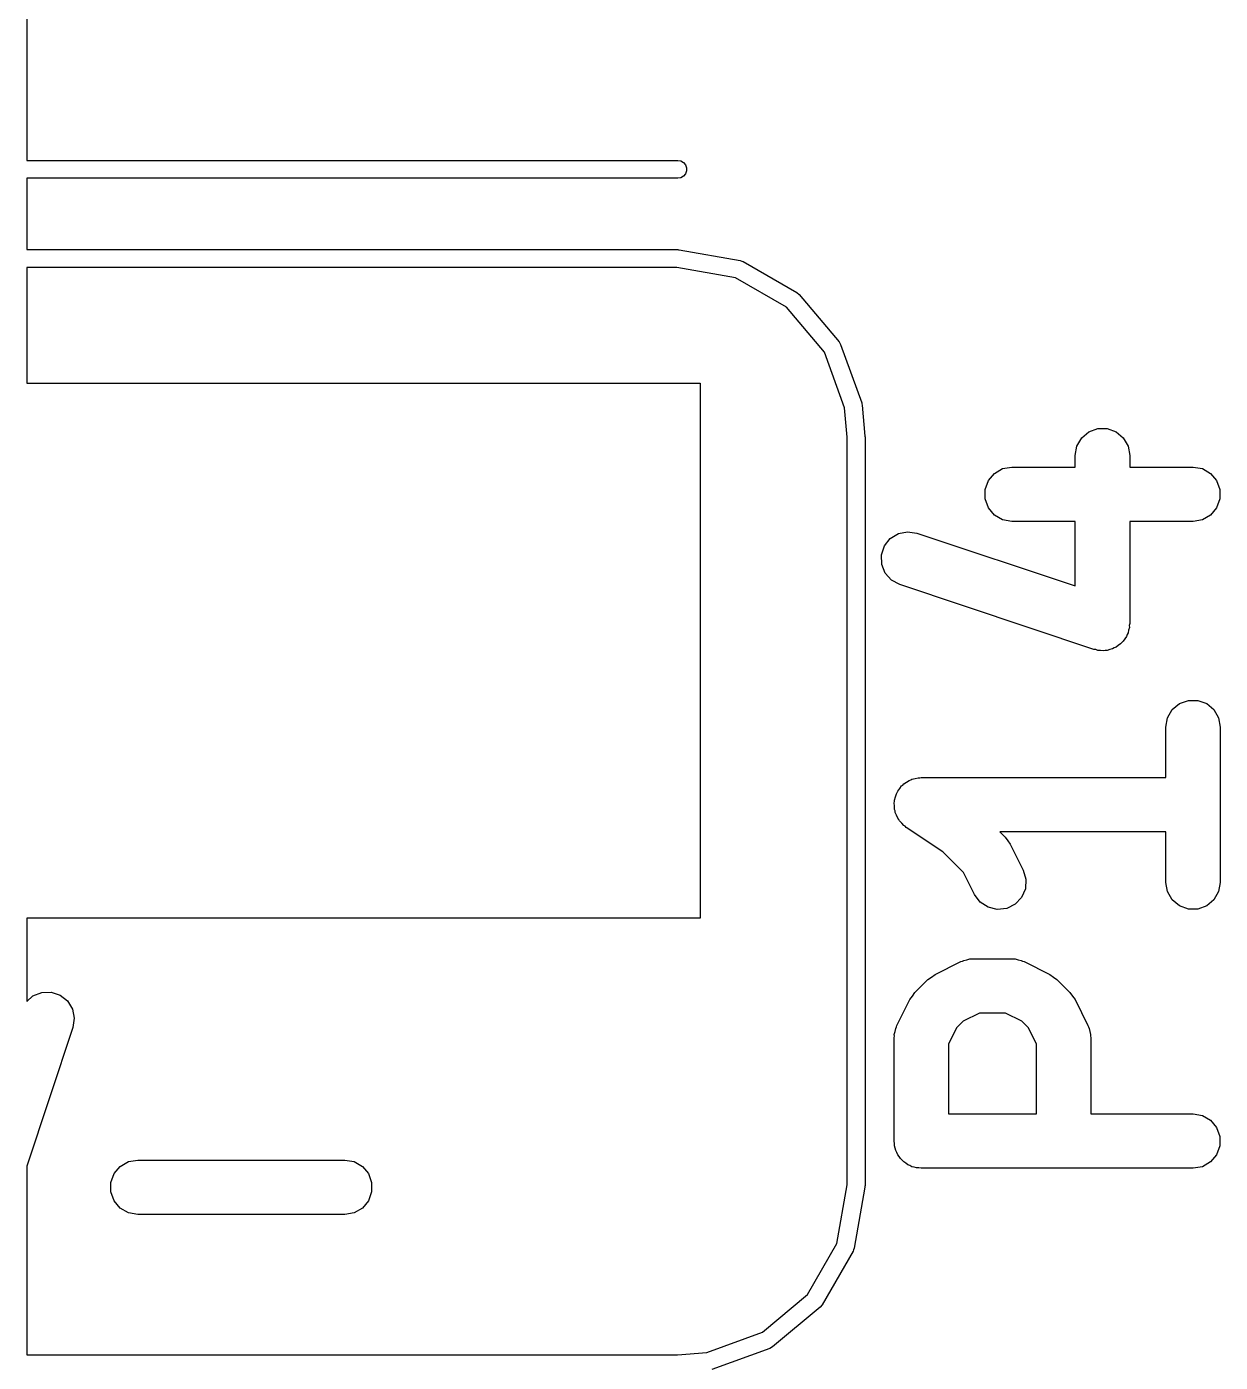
# Model space of a CAD drawing. Extents: x -2.2 to 89.1, y -78.6 to 9.2.
# Drawn here: x 28.35 to 35.04, y -27.09 to -19.6 of the extents above; entities that cross this region are included whole.
import ezdxf

# ---------------------------------------------------------------- set-up
doc = ezdxf.new("R2010")
doc.units = 0
doc.header["$MEASUREMENT"] = 0
doc.layers.add('BLACK', color=7, linetype='CONTINUOUS')

msp = doc.modelspace()

# ---------------------------------------------------------------- linework, layer by layer
at = {"layer": 'Black'}
for p, q in [((28.35, -19.55), (28.35, -20.35)), ((28.35, -20.35), (32, -20.35)), ((32, -20.35), (32.0171, -20.353)), ((32.0171, -20.353), (32.0321, -20.3617)), ((32.0321, -20.3617), (32.0433, -20.375)), ((32.0433, -20.375), (32.0492, -20.3913)), ((32, -20.45), (28.35, -20.45)), ((28.35, -20.45), (28.35, -20.85)), ((32.0171, -20.447), (32, -20.45)), ((32.0321, -20.4383), (32.0171, -20.447)), ((32.0433, -20.425), (32.0321, -20.4383)), ((32.0492, -20.4087), (32.0433, -20.425)), ((32.0492, -20.3913), (32.0492, -20.4087)), ((28.35, -20.85), (32, -20.85)), ((32, -20.85), (32.0043, -20.8508)), ((32.0043, -20.8508), (32.0087, -20.8508)), ((32.0087, -20.8508), (32.3507, -20.9111)), ((28.35, -20.95), (28.35, -21.6)), ((31.9956, -20.95), (28.35, -20.95)), ((32.3247, -21.008), (31.9956, -20.95)), ((32.3507, -20.9111), (32.3507, -20.9111)), ((32.3507, -20.9111), (32.3601, -20.9145)), ((32.3601, -20.9145), (32.367, -20.917)), ((32.367, -20.917), (32.367, -20.917)), ((32.367, -20.917), (32.6678, -21.0907)), ((32.6102, -21.1728), (32.3247, -21.008)), ((32.6678, -21.0907), (32.6811, -21.1018)), ((32.6811, -21.1018), (32.6811, -21.1018)), ((32.6811, -21.1018), (32.9043, -21.3679)), ((32.8221, -21.4254), (32.6102, -21.1728)), ((32.9043, -21.3679), (32.9043, -21.3679)), ((32.9043, -21.3679), (32.913, -21.3829)), ((32.913, -21.3829), (33.0318, -21.7093)), ((32.9356, -21.7373), (32.8221, -21.4254)), ((28.35, -21.6), (32.1258, -21.6)), ((32.1258, -21.6), (32.1258, -24.6)), ((33.0318, -21.7093), (33.0329, -21.7157)), ((33.0329, -21.7157), (33.0346, -21.722)), ((33.0346, -21.722), (33.0498, -21.8956)), ((32.95, -21.9022), (32.9356, -21.7373)), ((34.2647, -21.9063), (34.3052, -21.8723)), ((34.3052, -21.8723), (34.355, -21.8542)), ((34.355, -21.8542), (34.4079, -21.8542)), ((34.4079, -21.8542), (34.4576, -21.8723)), ((34.4576, -21.8723), (34.4982, -21.9063)), ((32.95, -26.0956), (32.95, -21.9022)), ((33.0498, -21.8956), (33.0496, -21.8978)), ((33.0496, -21.8978), (33.05, -21.9)), ((33.05, -21.9), (33.05, -26.1)), ((34.2382, -21.9522), (34.2647, -21.9063)), ((34.4982, -21.9063), (34.5246, -21.9522)), ((34.229, -22.0043), (34.2382, -21.9522)), ((34.229, -22.0696), (34.229, -22.0043)), ((34.5246, -21.9522), (34.5338, -22.0043)), ((34.5338, -22.0043), (34.5338, -22.0696)), ((33.7755, -22.1053), (33.8213, -22.0788)), ((33.8213, -22.0788), (33.8734, -22.0696)), ((33.8734, -22.0696), (34.229, -22.0696)), ((34.5338, -22.0696), (34.8894, -22.0696)), ((34.8894, -22.0696), (34.9416, -22.0788)), ((34.9416, -22.0788), (34.9874, -22.1053)), ((33.7233, -22.1955), (33.7414, -22.1458)), ((33.7414, -22.1458), (33.7755, -22.1053)), ((34.9874, -22.1053), (35.0214, -22.1458)), ((35.0214, -22.1458), (35.0395, -22.1955)), ((33.7233, -22.2485), (33.7233, -22.1955)), ((35.0395, -22.1955), (35.0395, -22.2485)), ((33.7414, -22.2982), (33.7233, -22.2485)), ((33.7755, -22.3387), (33.7414, -22.2982)), ((35.0214, -22.2982), (34.9874, -22.3387)), ((35.0395, -22.2485), (35.0214, -22.2982)), ((33.8213, -22.3652), (33.7755, -22.3387)), ((33.8734, -22.3744), (33.8213, -22.3652)), ((34.229, -22.3744), (33.8734, -22.3744)), ((34.229, -22.7363), (34.229, -22.3744)), ((34.8894, -22.3744), (34.5338, -22.3744)), ((34.5338, -22.3744), (34.5338, -22.9477)), ((34.9416, -22.3652), (34.8894, -22.3744)), ((34.9874, -22.3387), (34.9416, -22.3652)), ((33.1588, -22.5123), (33.1917, -22.4708)), ((33.1917, -22.4708), (33.2368, -22.4431)), ((33.2368, -22.4431), (33.2887, -22.4325)), ((33.2887, -22.4325), (33.341, -22.4403)), ((33.341, -22.4403), (34.229, -22.7363)), ((33.1421, -22.5625), (33.1588, -22.5123)), ((33.1436, -22.6154), (33.1421, -22.5625)), ((33.163, -22.6646), (33.1436, -22.6154)), ((33.1981, -22.7042), (33.163, -22.6646)), ((33.2447, -22.7294), (33.1981, -22.7042)), ((34.3332, -23.0923), (33.2447, -22.7294)), ((34.5273, -22.9847), (34.5246, -22.9998)), ((34.5322, -22.9701), (34.5273, -22.9847)), ((34.5338, -22.9477), (34.5319, -22.9588)), ((34.5319, -22.9588), (34.5322, -22.9701)), ((34.4694, -23.0698), (34.4576, -23.0797)), ((34.4825, -23.0617), (34.4694, -23.0698)), ((34.4895, -23.0529), (34.4825, -23.0617)), ((34.4982, -23.0457), (34.4895, -23.0529)), ((34.5059, -23.0323), (34.4982, -23.0457)), ((34.5154, -23.0203), (34.5059, -23.0323)), ((34.519, -23.0096), (34.5154, -23.0203)), ((34.5246, -22.9998), (34.519, -23.0096)), ((34.3444, -23.0939), (34.3332, -23.0923)), ((34.355, -23.0978), (34.3444, -23.0939)), ((34.3704, -23.0978), (34.355, -23.0978)), ((34.3856, -23.1001), (34.3704, -23.0978)), ((34.3966, -23.0978), (34.3856, -23.1001)), ((34.4079, -23.0978), (34.3966, -23.0978)), ((34.4224, -23.0925), (34.4079, -23.0978)), ((34.4374, -23.0894), (34.4224, -23.0925)), ((34.447, -23.0835), (34.4374, -23.0894)), ((34.4576, -23.0797), (34.447, -23.0835)), ((34.7462, -23.4762), (34.7727, -23.4303)), ((34.7727, -23.4303), (34.8132, -23.3963)), ((34.8132, -23.3963), (34.863, -23.3782)), ((34.863, -23.3782), (34.9159, -23.3782)), ((34.9159, -23.3782), (34.9656, -23.3963)), ((34.9656, -23.3963), (35.0062, -23.4303)), ((35.0062, -23.4303), (35.0326, -23.4762)), ((34.737, -23.5283), (34.7462, -23.4762)), ((35.0326, -23.4762), (35.0418, -23.5283)), ((34.737, -23.8113), (34.737, -23.5283)), ((35.0418, -23.5283), (35.0418, -24.3991)), ((33.306, -23.8247), (33.3133, -23.8205)), ((33.3133, -23.8205), (33.3312, -23.8173)), ((33.3312, -23.8173), (33.3487, -23.8122)), ((33.3487, -23.8122), (33.3571, -23.8128)), ((33.3571, -23.8128), (33.3654, -23.8113)), ((33.3654, -23.8113), (34.737, -23.8113)), ((33.2259, -23.9025), (33.2306, -23.8955)), ((33.2306, -23.8955), (33.2334, -23.8875)), ((33.2334, -23.8875), (33.2451, -23.8736)), ((33.2451, -23.8736), (33.2552, -23.8584)), ((33.2552, -23.8584), (33.262, -23.8534)), ((33.262, -23.8534), (33.2675, -23.847)), ((33.2675, -23.847), (33.2832, -23.8379)), ((33.2832, -23.8379), (33.2979, -23.8271)), ((33.2979, -23.8271), (33.306, -23.8247)), ((33.2133, -23.9539), (33.2153, -23.9457)), ((33.2153, -23.972), (33.2133, -23.9539)), ((33.2153, -23.9373), (33.2216, -23.9202)), ((33.2153, -23.9457), (33.2153, -23.9373)), ((33.2216, -23.9202), (33.2259, -23.9025)), ((33.2153, -23.9902), (33.2153, -23.972)), ((33.2182, -23.9981), (33.2153, -23.9902)), ((33.2192, -24.0065), (33.2182, -23.9981)), ((33.2272, -24.0228), (33.2192, -24.0065)), ((33.2334, -24.0399), (33.2272, -24.0228)), ((33.2389, -24.0464), (33.2334, -24.0399)), ((33.2426, -24.054), (33.2389, -24.0464)), ((33.2558, -24.0665), (33.2426, -24.054)), ((33.2675, -24.0805), (33.2558, -24.0665)), ((33.2748, -24.0847), (33.2675, -24.0805)), ((33.2809, -24.0905), (33.2748, -24.0847)), ((33.486, -24.2273), (33.2809, -24.0905)), ((34.737, -24.1161), (33.8059, -24.1161)), ((33.8059, -24.1161), (33.836, -24.1462)), ((34.737, -24.3991), (34.737, -24.1161)), ((33.836, -24.1462), (33.85, -24.1662)), ((33.85, -24.1662), (33.8646, -24.1858)), ((33.8646, -24.1858), (33.9372, -24.331)), ((33.603, -24.3443), (33.486, -24.2273)), ((33.6645, -24.4673), (33.603, -24.3443)), ((33.9372, -24.331), (33.9523, -24.3817)), ((33.9523, -24.3817), (33.9491, -24.4346)), ((34.7462, -24.4513), (34.737, -24.3991)), ((35.0418, -24.3991), (35.0326, -24.4513)), ((33.6961, -24.5098), (33.6645, -24.4673)), ((33.928, -24.4831), (33.8916, -24.5215)), ((33.9491, -24.4346), (33.928, -24.4831)), ((34.7727, -24.4971), (34.7462, -24.4513)), ((35.0326, -24.4513), (35.0062, -24.4971)), ((33.7402, -24.539), (33.6961, -24.5098)), ((33.7917, -24.5513), (33.7402, -24.539)), ((33.8443, -24.5452), (33.7917, -24.5513)), ((33.8916, -24.5215), (33.8443, -24.5452)), ((34.8132, -24.5311), (34.7727, -24.4971)), ((34.863, -24.5492), (34.8132, -24.5311)), ((34.9159, -24.5492), (34.863, -24.5492)), ((34.9656, -24.5311), (34.9159, -24.5492)), ((35.0062, -24.4971), (34.9656, -24.5311)), ((32.1258, -24.6), (28.35, -24.6)), ((28.35, -24.6), (28.35, -25.0664)), ((33.4424, -24.916), (33.5876, -24.8434)), ((33.5876, -24.8434), (33.596, -24.8409)), ((33.596, -24.8409), (33.6036, -24.8365)), ((33.6036, -24.8365), (33.6212, -24.8334)), ((33.6212, -24.8334), (33.6383, -24.8283)), ((33.6383, -24.8283), (33.6471, -24.8288)), ((33.6471, -24.8288), (33.6557, -24.8273)), ((33.6557, -24.8273), (33.8734, -24.8273)), ((33.8734, -24.8273), (33.8821, -24.8288)), ((33.8821, -24.8288), (33.8909, -24.8283)), ((33.8909, -24.8283), (33.908, -24.8334)), ((33.908, -24.8334), (33.9256, -24.8365)), ((33.9256, -24.8365), (33.9332, -24.8409)), ((33.9332, -24.8409), (33.9416, -24.8434)), ((33.9416, -24.8434), (34.0867, -24.916)), ((33.3302, -25.0171), (33.4028, -24.9445)), ((33.4028, -24.9445), (33.4228, -24.9305)), ((33.4228, -24.9305), (33.4424, -24.916)), ((34.0867, -24.916), (34.1063, -24.9305)), ((34.1063, -24.9305), (34.1263, -24.9445)), ((34.1263, -24.9445), (34.1989, -25.0171)), ((28.3848, -25.0356), (28.434, -25.0161)), ((28.434, -25.0161), (28.4869, -25.0147)), ((28.4869, -25.0147), (28.5371, -25.0314)), ((33.3162, -25.0371), (33.3302, -25.0171)), ((34.1989, -25.0171), (34.2129, -25.0371)), ((28.35, -25.0664), (28.3848, -25.0356)), ((28.5371, -25.0314), (28.5786, -25.0643)), ((28.5786, -25.0643), (28.6063, -25.1094)), ((33.2291, -25.2018), (33.3017, -25.0567)), ((33.3017, -25.0567), (33.3162, -25.0371)), ((34.2129, -25.0371), (34.2275, -25.0567)), ((34.2275, -25.0567), (34.3, -25.2018)), ((28.6063, -25.1094), (28.6169, -25.1613)), ((28.6169, -25.1613), (28.6092, -25.2136)), ((33.6917, -25.1321), (33.6008, -25.1775)), ((33.8375, -25.1321), (33.6917, -25.1321)), ((33.9283, -25.1775), (33.8375, -25.1321)), ((28.6092, -25.2136), (28.35, -25.9911)), ((33.214, -25.2526), (33.2191, -25.2355)), ((33.2191, -25.2355), (33.2222, -25.2179)), ((33.2222, -25.2179), (33.2266, -25.2103)), ((33.2266, -25.2103), (33.2291, -25.2018)), ((33.5633, -25.2151), (33.5178, -25.306)), ((33.6008, -25.1775), (33.5633, -25.2151)), ((33.9659, -25.2151), (33.9283, -25.1775)), ((34.0113, -25.306), (33.9659, -25.2151)), ((34.3, -25.2018), (34.3025, -25.2103)), ((34.3025, -25.2103), (34.3069, -25.2179)), ((34.3069, -25.2179), (34.31, -25.2355)), ((34.31, -25.2355), (34.3151, -25.2526)), ((33.213, -25.27), (33.2146, -25.2613)), ((33.213, -25.8506), (33.213, -25.27)), ((33.2146, -25.2613), (33.214, -25.2526)), ((33.5178, -25.306), (33.5178, -25.6982)), ((34.0113, -25.6982), (34.0113, -25.306)), ((34.3151, -25.2526), (34.3146, -25.2613)), ((34.3146, -25.2613), (34.3161, -25.27)), ((34.3161, -25.27), (34.3161, -25.6982)), ((33.5178, -25.6982), (34.0113, -25.6982)), ((34.3161, -25.6982), (34.8894, -25.6982)), ((34.8894, -25.6982), (34.9416, -25.7074)), ((34.9416, -25.7074), (34.9874, -25.7338)), ((34.9874, -25.7338), (35.0214, -25.7744)), ((35.0214, -25.7744), (35.0395, -25.8241)), ((35.0395, -25.8241), (35.0395, -25.877)), ((33.2153, -25.8637), (33.213, -25.8506)), ((33.2153, -25.877), (33.2153, -25.8637)), ((33.2199, -25.8896), (33.2153, -25.877)), ((33.2222, -25.9027), (33.2199, -25.8896)), ((33.2289, -25.9142), (33.2222, -25.9027)), ((33.2334, -25.9268), (33.2289, -25.9142)), ((35.0395, -25.877), (35.0214, -25.9268)), ((28.35, -25.9911), (28.35, -27.05)), ((28.8406, -26.0327), (28.8746, -25.9921)), ((28.8746, -25.9921), (28.9204, -25.9656)), ((28.9204, -25.9656), (28.9726, -25.9565)), ((28.9726, -25.9565), (30.1337, -25.9565)), ((30.1337, -25.9565), (30.1858, -25.9656)), ((30.1858, -25.9656), (30.2317, -25.9921)), ((30.2317, -25.9921), (30.2657, -26.0327)), ((33.242, -25.937), (33.2334, -25.9268)), ((33.2487, -25.9485), (33.242, -25.937)), ((33.2589, -25.9571), (33.2487, -25.9485)), ((33.2675, -25.9673), (33.2589, -25.9571)), ((33.279, -25.974), (33.2675, -25.9673)), ((33.2892, -25.9826), (33.279, -25.974)), ((33.3018, -25.9871), (33.2892, -25.9826)), ((33.3133, -25.9938), (33.3018, -25.9871)), ((34.9874, -25.9673), (34.9416, -25.9938)), ((35.0214, -25.9268), (34.9874, -25.9673)), ((28.8225, -26.0824), (28.8406, -26.0327)), ((30.2657, -26.0327), (30.2838, -26.0824)), ((33.3264, -25.9961), (33.3133, -25.9938)), ((33.339, -26.0007), (33.3264, -25.9961)), ((33.3523, -26.0007), (33.339, -26.0007)), ((33.3654, -26.003), (33.3523, -26.0007)), ((34.8894, -26.003), (33.3654, -26.003)), ((34.9416, -25.9938), (34.8894, -26.003)), ((28.8225, -26.1353), (28.8225, -26.0824)), ((28.8406, -26.1851), (28.8225, -26.1353)), ((30.2838, -26.1353), (30.2657, -26.1851)), ((30.2838, -26.0824), (30.2838, -26.1353)), ((32.892, -26.4247), (32.95, -26.0956)), ((33.0492, -26.1087), (32.9889, -26.4507)), ((33.05, -26.1), (33.0492, -26.1043)), ((33.0492, -26.1043), (33.0492, -26.1087)), ((28.8746, -26.2256), (28.8406, -26.1851)), ((30.2657, -26.1851), (30.2317, -26.2256)), ((28.9204, -26.2521), (28.8746, -26.2256)), ((28.9726, -26.2613), (28.9204, -26.2521)), ((30.1337, -26.2613), (28.9726, -26.2613)), ((30.1858, -26.2521), (30.1337, -26.2613)), ((30.2317, -26.2256), (30.1858, -26.2521)), ((32.7272, -26.7102), (32.892, -26.4247)), ((32.983, -26.467), (32.8093, -26.7678)), ((32.9855, -26.4601), (32.983, -26.467)), ((32.983, -26.467), (32.983, -26.467)), ((32.9889, -26.4507), (32.9855, -26.4601)), ((32.9889, -26.4507), (32.9889, -26.4507)), ((32.4746, -26.9221), (32.7272, -26.7102)), ((32.7982, -26.7811), (32.5321, -27.0043)), ((32.8093, -26.7678), (32.7982, -26.7811)), ((32.8093, -26.7678), (32.8093, -26.7678)), ((32.1627, -27.0356), (32.4746, -26.9221)), ((31.9978, -27.05), (32.1627, -27.0356)), ((32.5171, -27.013), (32.1907, -27.1318)), ((32.5321, -27.0043), (32.5171, -27.013)), ((32.5321, -27.0043), (32.5321, -27.0043)), ((28.35, -27.05), (31.9978, -27.05))]:
    msp.add_line(p, q, dxfattribs=at)

doc.saveas('drawing.dxf')
